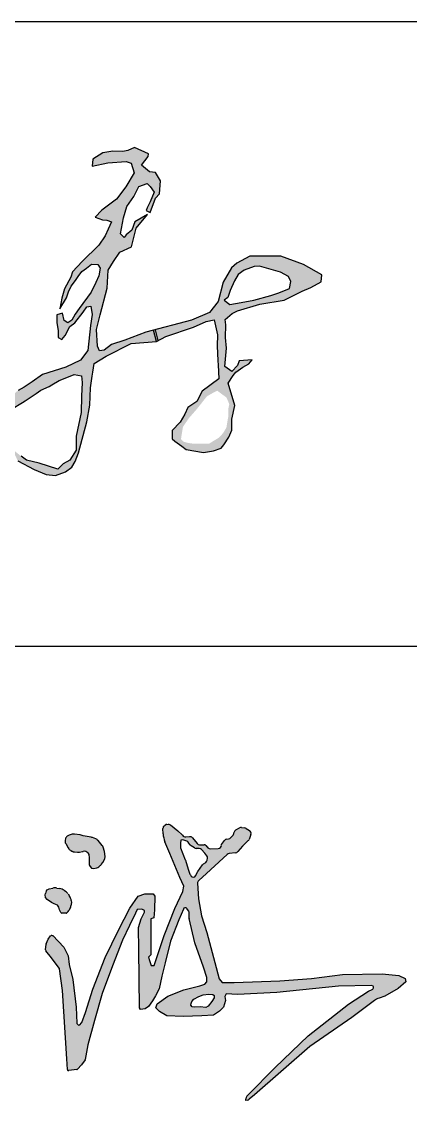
# Model space of a CAD drawing. Extents: x 4150464 to 4450492, y 483482 to 853422.
# Drawn here: x 4305816 to 4306560, y 798610 to 800674 of the extents above; entities that cross this region are included whole.
import ezdxf

# ---------------------------------------------------------------- set-up
doc = ezdxf.new("R2010")
doc.units = 0
doc.header["$LTSCALE"] = 1000
doc.header["$MEASUREMENT"] = 0
for name, color, linetype in [('PUB_TEXT', 7, 'Continuous'), ('图框', 7, 'Continuous'), ('签名', 7, 'Continuous')]:
    doc.layers.add(name, color=color, linetype=linetype)

msp = doc.modelspace()

# ---------------------------------------------------------------- hatches: boundary and pattern name
at = {"layer": 'PUB_TEXT'}
h = msp.add_hatch(color=4, dxfattribs=at)
h.paths.add_polyline_path([(4305977.6, 800034.1), (4306025.8, 800058.8), (4306074.1, 800062.5), (4306068.5, 800083.8), (4306053.7, 800079.9), (4306013.5, 800064.8), (4305987.9, 800056.5), (4305973.9, 800045.9), (4305965, 800044.8), (4305961.1, 800053.7), (4305959.4, 800085.5), (4305966.7, 800113.3), (4305980.1, 800164.6), (4305981.6, 800199.1), (4305992.1, 800215.4), (4306003.9, 800233.5), (4306026.1, 800243.5), (4306035.3, 800279.2), (4306056.9, 800305.6), (4306032.9, 800291), (4306026.8, 800275.5), (4306016.2, 800266.5), (4306012.4, 800261.5), (4306005.5, 800268.1), (4306010.7, 800298.9), (4306017.3, 800320.4), (4306030.5, 800339.9), (4306040.4, 800358.6), (4306056.4, 800364.7), (4306062.2, 800358.9), (4306069.6, 800348.2), (4306061.9, 800329.5), (4306056.4, 800317.9), (4306054.5, 800313), (4306061.9, 800309.4), (4306072.4, 800336.6), (4306080.1, 800344.6), (4306082, 800369.9), (4306072.2, 800385.8), (4306060.7, 800387.2), (4306045.4, 800399.7), (4306057.9, 800416), (4306059, 800421.6), (4306032.2, 800433.8), (4306019, 800427.9), (4306009.6, 800425.8), (4305990.4, 800426.5), (4305971.3, 800423), (4305952.1, 800411.5), (4305951.4, 800397.7), (4305981, 800404.1), (4306016.2, 800406.5), (4306025.8, 800403.3), (4306031.4, 800384.9), (4306015.4, 800358.5), (4305997.8, 800334.6), (4305969.8, 800313.8), (4305957, 800300.2), (4305970.9, 800295.3), (4305979, 800294.2), (4305987.9, 800291.1), (4305982, 800277), (4305975.9, 800264.5), (4305964, 800246.7), (4305932.2, 800215.3), (4305913.8, 800195.5), (4305910.5, 800185.4), (4305898.5, 800163.2), (4305895.7, 800154.2), (4305893.1, 800145.3), (4305889.2, 800124.8), (4305901.8, 800145.7), (4305906, 800157.6), (4305911.2, 800167.9), (4305919.5, 800179), (4305924.5, 800186.6), (4305931.4, 800196), (4305940, 800202.4), (4305950.1, 800210), (4305961.9, 800209.5), (4305966.6, 800202.6), (4305963.9, 800188.1), (4305958, 800175.3), (4305949.4, 800156.8), (4305926.2, 800125.5), (4305918.3, 800114.5), (4305912.4, 800103.4), (4305904.5, 800098.2), (4305897.4, 800102.4), (4305894.1, 800116.4), (4305883.8, 800113.1), (4305883.8, 800098.5), (4305886, 800082.6), (4305886, 800069.8), (4305892.9, 800066.4), (4305899.7, 800073.8), (4305908.4, 800091.3), (4305918.1, 800097.8), (4305933.7, 800118.4), (4305941.2, 800128.4), (4305948.7, 800129.9), (4305951.1, 800114), (4305947.7, 800092.8), (4305942.7, 800044.9), (4305928.7, 800026.9), (4305900.6, 800013.5), (4305856.4, 799999.2), (4305836.3, 799985.4), (4305821.3, 799974.8), (4305809.5, 799968.9), (4305787.8, 799949.7), (4305773.2, 799934.8), (4305763, 799917.5), (4305761, 799901.8), (4305763.4, 799888.8), (4305766.9, 799879.4), (4305776, 799895.1), (4305776.4, 799905.3), (4305782.7, 799915.9), (4305789, 799925.8), (4305796.8, 799933.2), (4305818.1, 799945.4), (4305823.2, 799949), (4305844, 799963.1), (4305852.7, 799969.4), (4305868.8, 799976.1), (4305874, 799979.2), (4305888.1, 799987.5), (4305905.8, 799994.6), (4305916.8, 799998.9), (4305931, 799996.9), (4305931.8, 799983.6), (4305931, 799957.6), (4305930.2, 799926.2), (4305920.8, 799881.5), (4305920.8, 799854.7), (4305908.5, 799835.6), (4305895.6, 799828.4), (4305885.5, 799817.8), (4305849.7, 799829.5), (4305825.7, 799835.6), (4305815.1, 799842.9), (4305797.7, 799856.9), (4305808.9, 799834), (4305840, 799817.4), (4305863.2, 799808), (4305880.9, 799805.8), (4305900, 799813), (4305912.2, 799821.8), (4305918.5, 799832.6), (4305924.9, 799849.4), (4305940.6, 799908.6), (4305946.5, 799940.8), (4305948.1, 799973.4), (4305951.2, 799995.8), (4305952.4, 800003.6), (4305954.8, 800020.1)])
h.paths.add_polyline_path([(4306145.1, 800089.5), (4306169, 800100.8), (4306184.1, 800104), (4306190.9, 800075.4), (4306190, 800053.8), (4306191.3, 800025.1), (4306192.2, 800017.6), (4306193.1, 799990.7), (4306161.6, 799967.1), (4306151.5, 799947.7), (4306133.8, 799935.8), (4306128.5, 799923.4), (4306119.7, 799908), (4306103.8, 799892.1), (4306103.8, 799876.3), (4306109.1, 799871.4), (4306122.3, 799862.1), (4306130.7, 799856), (4306164.3, 799850.2), (4306183.3, 799852.9), (4306197.8, 799858.2), (4306203.1, 799864.8), (4306212.4, 799879.3), (4306218.1, 799892.6), (4306218.1, 799913.7), (4306223.9, 799940.2), (4306211.1, 799982.5), (4306220.8, 799997.5), (4306225.6, 800003.7), (4306239.3, 800013), (4306250.8, 800019.6), (4306257, 800027.1), (4306232.5, 800025.4), (4306229.3, 800016.5), (4306218.1, 800005.2), (4306204.8, 800014.5), (4306207.9, 800049.6), (4306206, 800070), (4306207, 800094.5), (4306205.7, 800104.4), (4306219.1, 800115.9), (4306229.3, 800121.1), (4306271.7, 800133.9), (4306318, 800141.2), (4306352.6, 800158.5), (4306369.3, 800165.7), (4306388.9, 800176.3), (4306390.5, 800189.7), (4306355.4, 800209.7), (4306311.9, 800225.9), (4306270.6, 800225.3), (4306252.8, 800225.3), (4306227.7, 800212), (4306217.6, 800203.6), (4306201.5, 800175.7), (4306192, 800139), (4306175.8, 800117.8), (4306141.2, 800103.3), (4306071.9, 800084.8), (4306077.4, 800064.3), (4306091.7, 800071.9)])
h.paths.add_polyline_path([(4306203.7, 800141.6), (4306210.6, 800146.4), (4306214.9, 800160.1), (4306223.1, 800178.4), (4306230.1, 800190.5), (4306241.9, 800199.1), (4306260.6, 800205.7), (4306271.1, 800206.5), (4306311.2, 800194.7), (4306326.7, 800186.7), (4306331, 800177.1), (4306328.2, 800163.5), (4306307.8, 800155.5), (4306293, 800150.6), (4306260.2, 800141.3), (4306235.8, 800137), (4306214.2, 800133)], flags=16)
h.paths.add_polyline_path([(4306181, 799963.4), (4306190.4, 799968.2), (4306208.1, 799955), (4306213.3, 799942.5), (4306211.3, 799932.8), (4306211.3, 799918.2), (4306207.8, 799897.7), (4306201.2, 799886.6), (4306192.8, 799877.9), (4306175.1, 799867.2), (4306144.9, 799866.8), (4306134.8, 799868.2), (4306126.1, 799870.6), (4306120.9, 799875.5), (4306124.7, 799899.1), (4306136.2, 799915.8), (4306150.8, 799932.5), (4306170.6, 799957.5)], flags=16)
h.paths.add_polyline_path([(4306071.9, 800084.8), (4306068.5, 800083.8), (4306074.1, 800062.5), (4306077.4, 800064.3)], flags=17)
at = {"layer": '签名'}
h = msp.add_hatch(color=4, dxfattribs=at)
h.paths.add_polyline_path([(4306135.6, 798973.2, -0.161092), (4306136.4, 798970.7), (4306136.4, 798959.1, 0.059171), (4306136.6, 798958.2), (4306147.7, 798912.1), (4306163.9, 798865.5), (4306170.6, 798845.3), (4306170.6, 798837.3), (4306166.5, 798832.8), (4306157.1, 798829.3), (4306126.3, 798822.1), (4306095.9, 798809.6), (4306075.7, 798795.3), (4306073.1, 798787.7), (4306079.8, 798780.5), (4306094.1, 798772.5), (4306125.4, 798770.7), (4306160.7, 798772.5), (4306183.1, 798773.4), (4306194.3, 798781), (4306202.3, 798789), (4306206.3, 798801.6), (4306204.6, 798809.1), (4306207.2, 798814.1), (4306229.2, 798813.2), (4306304.3, 798816.7), (4306422, 798828.8), (4306485.4, 798830.5), (4306488.6, 798829.2), (4306489.1, 798827.5, -0.351664), (4306486.8, 798822.6), (4306479.7, 798819.1), (4306441.4, 798794.2), (4306364.2, 798733.6), (4306301.1, 798673.1), (4306249.4, 798620.8), (4306247.1, 798618.5, 0.182737), (4306245.1, 798613.6), (4306245.1, 798610.3), (4306248.3, 798610.8, 0.107749), (4306251.5, 798612.5), (4306261.7, 798621.2), (4306367.4, 798713.3), (4306447.8, 798769.3), (4306490.8, 798801.3, -0.146318), (4306500, 798806.1), (4306510.8, 798810.1), (4306536.5, 798824.3), (4306551.2, 798837.1), (4306549.9, 798843.4), (4306537.8, 798849.2), (4306505.9, 798852.4), (4306430, 798851.1), (4306370.5, 798843.4), (4306309.9, 798839), (4306222.5, 798835.8), (4306199.6, 798835.8), (4306193.8, 798842.8), (4306185.5, 798874), (4306170.5, 798931.7), (4306160.1, 798963.2), (4306154.5, 798995.9), (4306152.7, 799025.9, -0.229187), (4306154.8, 799031), (4306169.7, 799044.3), (4306201.6, 799073.8), (4306209.2, 799081.1, -0.163206), (4306212.8, 799082.8), (4306225.5, 799084.3, 0.182466), (4306229.5, 799086.3), (4306238.6, 799096.5), (4306249.6, 799107.4, 0.112028), (4306251.1, 799109.8), (4306254.5, 799119.4, 0.355152), (4306251.8, 799127), (4306245.4, 799130.9, 0.105653), (4306242.9, 799131.7), (4306236.7, 799132.5, 0.158327), (4306232.8, 799131.8), (4306225.8, 799127.9, 0.229319), (4306222.6, 799123.3), (4306222.2, 799121.1, -0.149826), (4306220.5, 799117.8), (4306215.9, 799112.9, -0.170427), (4306212.1, 799110.9), (4306208.3, 799110.4, 0.205569), (4306203.9, 799107.8), (4306198.4, 799100.1), (4306198.3, 799098.4, -0.389723), (4306192.1, 799092.3), (4306177, 799091.9, -0.298366), (4306171.1, 799095.5), (4306170.9, 799095.8, 0.282824), (4306165.3, 799099.4), (4306156.6, 799099.6, -0.213806), (4306151.9, 799101.9), (4306142.7, 799112.7, 0.241802), (4306137.3, 799115), (4306129.9, 799114.4, -0.296225), (4306123.8, 799117.7), (4306123.4, 799118.4), (4306115, 799126), (4306100.6, 799137.3, 0.183189), (4306096.3, 799138.6), (4306094.2, 799138.5, 0.143474), (4306090.8, 799137.2), (4306089, 799136, 0.248651), (4306086.4, 799130.6), (4306086.8, 799120.3, 0.093275), (4306090.3, 799105), (4306099.9, 799082.8), (4306119, 799036.6), (4306126.6, 799020.3), (4306124.6, 799010.3), (4306108.9, 798977.5), (4306088.6, 798925.7), (4306075.8, 798887.4), (4306069.9, 798868.3), (4306063.9, 798868.3), (4306060.7, 798878.3), (4306058.7, 798884.2), (4306063.1, 798889), (4306063.5, 798907.7), (4306063.1, 798957.6), (4306069.1, 798959.9), (4306070.3, 798974.7), (4306071.1, 799001), (4306067.9, 799005.4), (4306051.5, 799005.4), (4306039.2, 799001), (4306023.2, 798978.3), (4306001.7, 798936.4), (4305975.7, 798883.7), (4305952.2, 798823.1), (4305938.6, 798778.5), (4305931, 798759), (4305927.3, 798755.2, -0.398668), (4305924.4, 798755.1), (4305922.5, 798756.8, -0.202683), (4305921.8, 798758.3), (4305920.7, 798788.5), (4305913.9, 798841.5), (4305907.1, 798870.7), (4305905.1, 798887), (4305896.7, 798903.3), (4305875.6, 798925.7), (4305873.7, 798926, 0.27777), (4305871.6, 798925.2), (4305866.8, 798919), (4305863.2, 798910, 0.073618), (4305863, 798909.4), (4305862, 798898.2, 0.189344), (4305862.5, 798896.7), (4305873.2, 798882.9), (4305888.4, 798862.9), (4305894.1, 798820.4), (4305902.4, 798689.8), (4305903.8, 798669.3, 0.436729), (4305906.2, 798667.3), (4305921.7, 798669.5, 0.16879), (4305923, 798670.2), (4305931, 798678.6), (4305937.4, 798688, 0.102966), (4305937.8, 798688.8), (4305943.1, 798716.5), (4305955.6, 798763), (4305970.4, 798815), (4305990.1, 798867.8), (4306008.9, 798917), (4306022.3, 798944.7), (4306033.9, 798968.4), (4306037.1, 798975.6), (4306046, 798976.5), (4306051.4, 798973.8), (4306050.9, 798970.7), (4306044.7, 798957.7), (4306039.8, 798941.2), (4306040.2, 798899.2), (4306041.6, 798787.3), (4306043.8, 798784.6), (4306052.7, 798785.5), (4306058.6, 798790), (4306066.2, 798800.7), (4306072, 798810.6), (4306079.1, 798824), (4306084.6, 798847.8), (4306090.4, 798873.3), (4306100.7, 798914.8), (4306116.8, 798956), (4306125.6, 798976.5, -0.469667), (4306131.8, 798978.4)])
h.paths.add_polyline_path([(4306145, 799037.5, -0.288827), (4306140.6, 799039.6), (4306138.9, 799041.9, -0.065977), (4306138.1, 799043.4), (4306134.4, 799053.1), (4306129.4, 799070, 0.044379), (4306129, 799071, -0.024291), (4306129.2, 799070.5), (4306120.3, 799093.8, -0.091237), (4306119.9, 799096), (4306119.8, 799101.8), (4306120.7, 799108), (4306123.2, 799108.7), (4306126.6, 799108), (4306132.1, 799106.2, -0.144533), (4306135, 799104.1), (4306139.2, 799099, 0.074132), (4306140.5, 799097.7), (4306146.5, 799093.6, 0.138918), (4306149.8, 799092.5), (4306156, 799092.2, -0.194331), (4306160.3, 799090.2), (4306166.7, 799083.4), (4306170.4, 799078.4, -0.202294), (4306171.5, 799073.6), (4306170.9, 799069.9, -0.204654), (4306168.2, 799065.7), (4306164, 799062.8, 0.089425), (4306162.4, 799061.2), (4306153.3, 799048.3), (4306148.5, 799040.2), (4306147.2, 799038)], flags=16)
h.paths.add_polyline_path([(4306174.5, 798813.4), (4306181.9, 798813.2), (4306184.3, 798811.1), (4306184.3, 798806.5), (4306180, 798799.4), (4306173.1, 798790.4), (4306168.4, 798788.3), (4306157.5, 798789.3), (4306146.1, 798788.5), (4306142.6, 798789.6), (4306140, 798792.8), (4306140.2, 798795.9), (4306141.6, 798799.7), (4306145.5, 798804.2), (4306154.8, 798808.9), (4306163.6, 798812.1)], flags=16)
h.paths.add_polyline_path([(4305942.8, 799084.1), (4305944.7, 799080.6), (4305945.3, 799074.7), (4305945.1, 799064.6, 0.170281), (4305947.2, 799057.9), (4305949.9, 799054.4), (4305954.5, 799054.2), (4305959.8, 799055.6, 0.103189), (4305963.7, 799057.5), (4305966.5, 799059.6, 0.062296), (4305968.3, 799061.5), (4305971.6, 799065.8), (4305974.6, 799071.5, 0.141144), (4305975.8, 799077.3), (4305975, 799086.3), (4305972, 799094.9, 0.087273), (4305970.2, 799098.1), (4305962.5, 799107.5, 0.128318), (4305958.2, 799110.7), (4305951.6, 799113.3, 0.060575), (4305949.1, 799114), (4305941.4, 799115), (4305933.9, 799116.7), (4305927.9, 799118.4), (4305917.5, 799119.8), (4305912.9, 799119.6), (4305907.4, 799118.1), (4305905.8, 799117.5, 0.142069), (4305901.3, 799113.6), (4305900.1, 799111.9), (4305899.4, 799107), (4305899.4, 799103.4), (4305900.8, 799102), (4305905.3, 799093.3, 0.158988), (4305910, 799088.7), (4305913.6, 799086.9, 0.091187), (4305917.3, 799085.8), (4305923.3, 799085.2, 0.078859), (4305926.7, 799085.4), (4305932.7, 799086.8), (4305934.1, 799086.9, -0.22636)], flags=17)
h.paths.add_polyline_path([(4305878.2, 798986.6), (4305884.7, 798983.8), (4305887.1, 798980.1), (4305888.7, 798974.9), (4305890.9, 798970, 0.295053), (4305892.8, 798968.8), (4305901.2, 798968.8, 0.162181), (4305902.4, 798969.2), (4305903.5, 798970, 0.119743), (4305906.7, 798973.9), (4305909.4, 798979.5, 0.078472), (4305910.4, 798982.7), (4305911.3, 798989.2), (4305911.2, 798992.6, 0.110904), (4305907.8, 799001.3), (4305904.9, 799005.6, 0.087686), (4305899.8, 799010.9), (4305898.1, 799012.1, 0.119431), (4305888.8, 799015.9), (4305883.5, 799016.7, 0.087256), (4305876.1, 799016.5), (4305869, 799015.1), (4305867.5, 799014.8), (4305864.7, 799013.3), (4305863.6, 799011.1, 0.064845), (4305861.6, 799006), (4305861, 799003.4), (4305862, 798998.5), (4305865.3, 798994.9), (4305873.3, 798988.7)])

# ---------------------------------------------------------------- linework, layer by layer
at = {"layer": 'PUB_TEXT', "color": 4}
for p, q in [((4306074.1, 800062.5), (4306068.5, 800083.8)), ((4306077.4, 800064.3), (4306071.9, 800084.8))]:
    msp.add_line(p, q, dxfattribs=at)
for points in [[(4305808.9, 799834), (4305840, 799817.4), (4305863.2, 799808), (4305880.9, 799805.8), (4305900, 799813), (4305912.2, 799821.8), (4305918.5, 799832.6), (4305924.9, 799849.4), (4305940.6, 799908.6), (4305946.5, 799940.8), (4305948.1, 799973.4), (4305951.2, 799995.8), (4305952.4, 800003.6), (4305954.8, 800020.1), (4305977.6, 800034.1), (4306025.8, 800058.8), (4306074.1, 800062.5), (4306091.7, 800071.9), (4306145.1, 800089.5), (4306169, 800100.8), (4306184.1, 800104), (4306190.9, 800075.4), (4306190, 800053.8), (4306191.3, 800025.1), (4306192.2, 800017.6), (4306193.1, 799990.7), (4306161.6, 799967.1), (4306151.5, 799947.7), (4306133.8, 799935.8), (4306128.5, 799923.4), (4306119.7, 799908), (4306103.8, 799892.1), (4306103.8, 799876.3), (4306109.1, 799871.4), (4306122.3, 799862.1), (4306130.7, 799856), (4306164.3, 799850.2), (4306183.3, 799852.9), (4306197.8, 799858.2), (4306203.1, 799864.8), (4306212.4, 799879.3), (4306218.1, 799892.6), (4306218.1, 799913.7), (4306223.9, 799940.2), (4306211.1, 799982.5), (4306220.8, 799997.5), (4306225.6, 800003.7), (4306239.3, 800013), (4306250.8, 800019.6), (4306257, 800027.1), (4306232.5, 800025.4), (4306229.3, 800016.5), (4306218.1, 800005.2), (4306204.8, 800014.5), (4306207.9, 800049.6), (4306206, 800070), (4306207, 800094.5), (4306205.7, 800104.4), (4306219.1, 800115.9), (4306229.3, 800121.1), (4306271.7, 800133.9), (4306318, 800141.2), (4306352.6, 800158.5), (4306369.3, 800165.7), (4306388.9, 800176.3), (4306390.5, 800189.7), (4306355.4, 800209.7), (4306355.4, 800209.7), (4306311.9, 800225.9), (4306270.6, 800225.3), (4306252.8, 800225.3), (4306227.7, 800212), (4306217.6, 800203.6), (4306201.5, 800175.7), (4306192, 800139), (4306192, 800139), (4306175.8, 800117.8), (4306141.2, 800103.3), (4306053.7, 800079.9), (4306013.5, 800064.8), (4305987.9, 800056.5), (4305973.9, 800045.9), (4305965, 800044.8), (4305961.1, 800053.7), (4305959.4, 800085.5), (4305966.7, 800113.3), (4305980.1, 800164.6), (4305981.6, 800199.1), (4305992.1, 800215.4), (4306003.9, 800233.5), (4306026.1, 800243.5), (4306035.3, 800279.2), (4306056.9, 800305.6), (4306032.9, 800291), (4306026.8, 800275.5), (4306016.2, 800266.5), (4306012.4, 800261.5), (4306005.5, 800268.1), (4306010.7, 800298.9), (4306017.3, 800320.4), (4306030.5, 800339.9), (4306040.4, 800358.6), (4306056.4, 800364.7), (4306062.2, 800358.9), (4306069.6, 800348.2), (4306061.9, 800329.5), (4306056.4, 800317.9), (4306054.5, 800313), (4306061.9, 800309.4), (4306072.4, 800336.6), (4306080.1, 800344.6), (4306082, 800369.9), (4306072.2, 800385.8), (4306060.7, 800387.2), (4306045.4, 800399.7), (4306057.9, 800416), (4306059, 800421.6), (4306032.2, 800433.8), (4306019, 800427.9), (4306009.6, 800425.8), (4305990.4, 800426.5), (4305971.3, 800423), (4305952.1, 800411.5), (4305951.4, 800397.7), (4305951.4, 800397.7), (4305981, 800404.1), (4306016.2, 800406.5), (4306025.8, 800403.3), (4306031.4, 800384.9), (4306015.4, 800358.5), (4305997.8, 800334.6), (4305969.8, 800313.8), (4305969.8, 800313.8), (4305957, 800300.2), (4305970.9, 800295.3), (4305979, 800294.2), (4305987.9, 800291.1), (4305982, 800277), (4305975.9, 800264.5), (4305964, 800246.7), (4305932.2, 800215.3), (4305913.8, 800195.5), (4305910.5, 800185.4), (4305898.5, 800163.2), (4305895.7, 800154.2), (4305893.1, 800145.3), (4305889.2, 800124.8), (4305901.8, 800145.7), (4305906, 800157.6), (4305911.2, 800167.9), (4305919.5, 800179), (4305924.5, 800186.6), (4305931.4, 800196), (4305940, 800202.4), (4305950.1, 800210), (4305961.9, 800209.5), (4305966.6, 800202.6), (4305963.9, 800188.1), (4305958, 800175.3), (4305949.4, 800156.8), (4305926.2, 800125.5), (4305918.3, 800114.5), (4305912.4, 800103.4), (4305904.5, 800098.2), (4305897.4, 800102.4), (4305894.1, 800116.4), (4305883.8, 800113.1), (4305883.8, 800098.5), (4305886, 800082.6), (4305886, 800069.8), (4305892.9, 800066.4), (4305899.7, 800073.8), (4305908.4, 800091.3), (4305918.1, 800097.8), (4305933.7, 800118.4), (4305941.2, 800128.4), (4305948.7, 800129.9), (4305951.1, 800114), (4305947.7, 800092.8), (4305942.7, 800044.9), (4305928.7, 800026.9), (4305900.6, 800013.5), (4305856.4, 799999.2), (4305836.3, 799985.4), (4305821.3, 799974.8), (4305809.5, 799968.9)], [(4306203.7, 800141.6), (4306214.2, 800133), (4306235.8, 800137), (4306260.2, 800141.3), (4306293, 800150.6), (4306307.8, 800155.5), (4306328.2, 800163.5), (4306331, 800177.1), (4306326.7, 800186.7), (4306311.2, 800194.7), (4306271.1, 800206.5), (4306260.6, 800205.7), (4306241.9, 800199.1), (4306230.1, 800190.5), (4306223.1, 800178.4), (4306214.9, 800160.1), (4306210.6, 800146.4), (4306203.7, 800141.6)], [(4305796.8, 799933.2), (4305818.1, 799945.4), (4305823.2, 799949), (4305844, 799963.1), (4305852.7, 799969.4), (4305868.8, 799976.1), (4305874, 799979.2), (4305888.1, 799987.5), (4305905.8, 799994.6), (4305916.8, 799998.9), (4305931, 799996.9), (4305931.8, 799983.6), (4305931, 799957.6), (4305930.2, 799926.2), (4305920.8, 799881.5), (4305920.8, 799854.7), (4305908.5, 799835.6), (4305895.6, 799828.4), (4305885.5, 799817.8), (4305849.7, 799829.5), (4305825.7, 799835.6), (4305815.1, 799842.9)]]:
    msp.add_lwpolyline(points, dxfattribs=at)
at = {"layer": '图框', "color": 0}
for p, q in [((4300987.7, 800674.4), (4306665.9, 800674.4)), ((4300987.7, 800674.4), (4306665.9, 800674.4)), ((4300987.7, 799479.2), (4306665.9, 799479.2))]:
    msp.add_line(p, q, dxfattribs=at)
at = {"layer": '签名', "color": 4}
for p, q in [((4306089, 799136, -1062.2), (4306090.8, 799137.2, -1062.2)), ((4306094.2, 799138.5, -1062.2), (4306096.3, 799138.6, -1062.2)), ((4306100.6, 799137.3, -1062.2), (4306115, 799126, -1062.2)), ((4305907.4, 799118.1, -1062.2), (4305905.8, 799117.5, -1062.2)), ((4305912.9, 799119.6, -1062.2), (4305907.4, 799118.1, -1062.2)), ((4305917.5, 799119.8, -1062.2), (4305912.9, 799119.6, -1062.2)), ((4305927.9, 799118.4, -1062.2), (4305917.5, 799119.8, -1062.2)), ((4305933.9, 799116.7, -1062.2), (4305927.9, 799118.4, -1062.2)), ((4305941.4, 799115, -1062.2), (4305933.9, 799116.7, -1062.2)), ((4306086.8, 799120.3, -1062.2), (4306086.4, 799130.6, -1062.2)), ((4306115, 799126, -1062.2), (4306123.4, 799118.4, -1062.2)), ((4306123.4, 799118.4, -1062.2), (4306123.8, 799117.7, -1062.2)), ((4306215.9, 799112.9, -1062.2), (4306220.5, 799117.8, -1062.2)), ((4306222.2, 799121.1, -1062.2), (4306222.6, 799123.3, -1062.2)), ((4306225.8, 799127.9, -1062.2), (4306232.8, 799131.8, -1062.2)), ((4306236.7, 799132.5, -1062.2), (4306242.9, 799131.7, -1062.2)), ((4306245.4, 799130.9, -1062.2), (4306251.8, 799127, -1062.2)), ((4306254.5, 799119.4, -1062.2), (4306251.1, 799109.8, -1062.2)), ((4305900.1, 799111.9, -1062.2), (4305899.4, 799107, -1062.2)), ((4305899.4, 799107, -1062.2), (4305899.4, 799103.4, -1062.2)), ((4305899.4, 799103.4, -1062.2), (4305900.8, 799102, -1062.2)), ((4305901.3, 799113.6, -1062.2), (4305900.1, 799111.9, -1062.2)), ((4305900.8, 799102, -1062.2), (4305905.3, 799093.3, -1062.2)), ((4305949.1, 799114, -1062.2), (4305941.4, 799115, -1062.2)), ((4305958.2, 799110.7, -1062.2), (4305951.6, 799113.3, -1062.2)), ((4305970.2, 799098.1, -1062.2), (4305962.5, 799107.5, -1062.2)), ((4306099.9, 799082.8, -1062.2), (4306090.3, 799105, -1062.2)), ((4306119.8, 799101.4, -1062.2), (4306119.9, 799096, -1062.2)), ((4306120.7, 799108, -1062.2), (4306119.9, 799102.3, -1062.2)), ((4306123.2, 799108.7, -1062.2), (4306120.7, 799108, -1062.2)), ((4306126.6, 799108, -1062.2), (4306123.2, 799108.7, -1062.2)), ((4306132.1, 799106.2, -1062.2), (4306126.6, 799108, -1062.2)), ((4306129.9, 799114.4, -1062.2), (4306137.3, 799115, -1062.2)), ((4306139.2, 799099, -1062.2), (4306135, 799104.1, -1062.2)), ((4306146.5, 799093.6, -1062.2), (4306140.5, 799097.7, -1062.2)), ((4306142.7, 799112.7, -1062.2), (4306151.9, 799101.9, -1062.2)), ((4306156.6, 799099.6, -1062.2), (4306165.3, 799099.4, -1062.2)), ((4306170.9, 799095.8, -1062.2), (4306171.1, 799095.5, -1062.2)), ((4306198.3, 799098.4, -1062.2), (4306198.4, 799100.1, -1062.2)), ((4306198.4, 799100.1, -1062.2), (4306203.9, 799107.8, -1062.2)), ((4306208.3, 799110.4, -1062.2), (4306212.1, 799110.9, -1062.2)), ((4306238.6, 799096.5, -1062.2), (4306229.5, 799086.3, -1062.2)), ((4306249.6, 799107.4, -1062.2), (4306238.6, 799096.5, -1062.2)), ((4305910, 799088.7, -1062.2), (4305913.6, 799086.9, -1062.2)), ((4305917.3, 799085.8, -1062.2), (4305923.3, 799085.2, -1062.2)), ((4305926.7, 799085.4, -1062.2), (4305932.7, 799086.8, -1062.2)), ((4305932.7, 799086.8, -1062.2), (4305934.1, 799086.9, -1062.2)), ((4305942.8, 799084.1, -1062.2), (4305944.7, 799080.6, -1062.2)), ((4305944.7, 799080.6, -1062.2), (4305945.3, 799074.7, -1062.2)), ((4305945.3, 799074.7, -1062.2), (4305945.1, 799064.6, -1062.2)), ((4305975, 799086.3, -1062.2), (4305972, 799094.9, -1062.2)), ((4305975.8, 799077.3, -1062.2), (4305975, 799086.3, -1062.2)), ((4306119, 799036.6, -1062.2), (4306099.9, 799082.8, -1062.2)), ((4306120.3, 799093.8, -1062.2), (4306129.2, 799070.5, -1062.2)), ((4306156, 799092.2, -1062.2), (4306149.8, 799092.5, -1062.2)), ((4306166.7, 799083.4, -1062.2), (4306160.3, 799090.2, -1062.2)), ((4306170.4, 799078.4, -1062.2), (4306166.7, 799083.4, -1062.2)), ((4306177, 799091.9, -1062.2), (4306192.1, 799092.3, -1062.2)), ((4306209.2, 799081.1, -1062.2), (4306201.6, 799073.8, -1062.2)), ((4306225.5, 799084.3, -1062.2), (4306212.8, 799082.8, -1062.2)), ((4305947.2, 799057.9, -1062.2), (4305949.9, 799054.4, -1062.2)), ((4305949.9, 799054.4, -1062.2), (4305954.5, 799054.2, -1062.2)), ((4305954.5, 799054.2, -1062.2), (4305959.8, 799055.6, -1062.2)), ((4305963.7, 799057.5, -1062.2), (4305966.5, 799059.6, -1062.2)), ((4305968.3, 799061.5, -1062.2), (4305971.6, 799065.8, -1062.2)), ((4305971.6, 799065.8, -1062.2), (4305974.6, 799071.5, -1062.2)), ((4306129.4, 799070, -1062.2), (4306134.4, 799053.1, -1062.2)), ((4306153.3, 799048.3, -1062.2), (4306162.4, 799061.2, -1062.2)), ((4306164, 799062.8, -1062.2), (4306168.2, 799065.7, -1062.2)), ((4306201.6, 799073.8, -1062.2), (4306169.7, 799044.3, -1062.2)), ((4306170.9, 799069.9, -1062.2), (4306171.5, 799073.6, -1062.2)), ((4306126.6, 799020.3, -1062.2), (4306119, 799036.6, -1062.2)), ((4306134.4, 799053.1, -1062.2), (4306138.1, 799043.4, -1062.2)), ((4306138.9, 799041.9, -1062.2), (4306140.6, 799039.6, -1062.2)), ((4306145, 799037.5, -1062.2), (4306147.2, 799038, -1062.2)), ((4306147.2, 799038, -1062.2), (4306148.5, 799040.2, -1062.2)), ((4306148.5, 799040.2, -1062.2), (4306153.3, 799048.3, -1062.2)), ((4306169.7, 799044.3, -1062.2), (4306154.8, 799031, -1062.2)), ((4305863.6, 799011.1, -1062.2), (4305864.7, 799013.3, -1062.2)), ((4305864.7, 799013.3, -1062.2), (4305867.5, 799014.8, -1062.2)), ((4305867.5, 799014.8, -1062.2), (4305869, 799015.1, -1062.2)), ((4305869, 799015.1, -1062.2), (4305876.1, 799016.5, -1062.2)), ((4305883.5, 799016.7, -1062.2), (4305888.8, 799015.9, -1062.2)), ((4306124.6, 799010.3, -1062.2), (4306126.6, 799020.3, -1062.2)), ((4306152.7, 799025.9, -1062.2), (4306154.5, 798995.9, -1062.2)), ((4305861, 799003.4, -1062.2), (4305861.6, 799006, -1062.2)), ((4305862, 798998.5, -1062.2), (4305861, 799003.4, -1062.2)), ((4305865.3, 798994.9, -1062.2), (4305862, 798998.5, -1062.2)), ((4305873.3, 798988.7, -1062.2), (4305865.3, 798994.9, -1062.2)), ((4305898.1, 799012.1, -1062.2), (4305899.8, 799010.9, -1062.2)), ((4305904.9, 799005.6, -1062.2), (4305907.8, 799001.3, -1062.2)), ((4305911.2, 798992.6, -1062.2), (4305911.3, 798989.2, -1062.2)), ((4306023.2, 798978.3, -1062.2), (4306039.2, 799001, -1062.2)), ((4306039.2, 799001, -1062.2), (4306051.5, 799005.4, -1062.2)), ((4306051.5, 799005.4, -1062.2), (4306067.9, 799005.4, -1062.2)), ((4306067.9, 799005.4, -1062.2), (4306071.1, 799001, -1062.2)), ((4306071.1, 799001, -1062.2), (4306070.3, 798974.7, -1062.2)), ((4306108.9, 798977.5, -1062.2), (4306124.6, 799010.3, -1062.2)), ((4306154.5, 798995.9, -1062.2), (4306160.1, 798963.2, -1062.2)), ((4305878.2, 798986.6, -1062.2), (4305873.3, 798988.7, -1062.2)), ((4305884.7, 798983.8, -1062.2), (4305878.2, 798986.6, -1062.2)), ((4305887.1, 798980.1, -1062.2), (4305884.7, 798983.8, -1062.2)), ((4305888.7, 798974.9, -1062.2), (4305887.1, 798980.1, -1062.2)), ((4305890.9, 798970, -1062.2), (4305888.7, 798974.9, -1062.2)), ((4305909.4, 798979.5, -1062.2), (4305906.7, 798973.9, -1062.2)), ((4305911.3, 798989.2, -1062.2), (4305910.4, 798982.7, -1062.2)), ((4306001.7, 798936.4, -1062.2), (4306023.2, 798978.3, -1062.2)), ((4306037.1, 798975.6, -1062.2), (4306033.9, 798968.4, -1062.2)), ((4306046, 798976.5, -1062.2), (4306037.1, 798975.6, -1062.2)), ((4306051.4, 798973.8, -1062.2), (4306046, 798976.5, -1062.2)), ((4306050.9, 798970.7, -1062.2), (4306051.4, 798973.8, -1062.2)), ((4306070.3, 798974.7, -1062.2), (4306069.1, 798959.9, -1062.2)), ((4306088.6, 798925.7, -1062.2), (4306108.9, 798977.5, -1062.2)), ((4306125.6, 798976.5, -1062.2), (4306116.8, 798956, -1062.2)), ((4306132.3, 798977.8, -1062.2), (4306131.7, 798978.5, -1062.2)), ((4306135.6, 798973.2, -1062.2), (4306132.3, 798977.8, -1062.2)), ((4305901.2, 798968.8, -1062.2), (4305892.8, 798968.8, -1062.2)), ((4305903.5, 798970, -1062.2), (4305902.4, 798969.2, -1062.2)), ((4306033.9, 798968.4, -1062.2), (4306022.3, 798944.7, -1062.2)), ((4306039.8, 798941.2, -1062.2), (4306044.7, 798957.7, -1062.2)), ((4306044.7, 798957.7, -1062.2), (4306050.9, 798970.7, -1062.2)), ((4306069.1, 798959.9, -1062.2), (4306063.1, 798957.6, -1062.2)), ((4306063.1, 798957.6, -1062.2), (4306063.5, 798907.7, -1062.2)), ((4306116.8, 798956, -1062.2), (4306100.7, 798914.8, -1062.2)), ((4306136.4, 798959.1, -1062.2), (4306136.4, 798970.7, -1062.2)), ((4306147.7, 798912.1, -1062.2), (4306136.6, 798958.2, -1062.2)), ((4306160.1, 798963.2, -1062.2), (4306170.5, 798931.7, -1062.2)), ((4305975.7, 798883.7, -1062.2), (4306001.7, 798936.4, -1062.2)), ((4306022.3, 798944.7, -1062.2), (4306008.9, 798917, -1062.2)), ((4306040.2, 798899.2, -1062.2), (4306039.8, 798941.2, -1062.2)), ((4306170.5, 798931.7, -1062.2), (4306185.5, 798874, -1062.2)), ((4305862, 798898.2, -1062.2), (4305863, 798909.4, -1062.2)), ((4305863.2, 798910, -1062.2), (4305866.8, 798919, -1062.2)), ((4305866.8, 798919, -1062.2), (4305871.6, 798925.2, -1062.2)), ((4305873.7, 798926, -1062.2), (4305875.6, 798925.7, -1062.2)), ((4305875.6, 798925.7, -1062.2), (4305896.7, 798903.3, -1062.2)), ((4306008.9, 798917, -1062.2), (4305990.1, 798867.8, -1062.2)), ((4306075.8, 798887.4, -1062.2), (4306088.6, 798925.7, -1062.2)), ((4306100.7, 798914.8, -1062.2), (4306090.4, 798873.3, -1062.2)), ((4306163.9, 798865.5, -1062.2), (4306147.7, 798912.1, -1062.2)), ((4305873.2, 798882.9, -1062.2), (4305862.5, 798896.7, -1062.2)), ((4305896.7, 798903.3, -1062.2), (4305905.1, 798887, -1062.2)), ((4306041.6, 798787.3, -1062.2), (4306040.2, 798899.2, -1062.2)), ((4306063.1, 798889, -1062.2), (4306058.7, 798884.2, -1062.2)), ((4306063.5, 798907.7, -1062.2), (4306063.1, 798889, -1062.2)), ((4305888.1, 798863.3, -1062.2), (4305873.2, 798882.9, -1062.2)), ((4305905.1, 798887, -1062.2), (4305907.1, 798870.7, -1062.2)), ((4305907.1, 798870.7, -1062.2), (4305913.9, 798841.5, -1062.2)), ((4305952.2, 798823.1, -1062.2), (4305975.7, 798883.7, -1062.2)), ((4306058.7, 798884.2, -1062.2), (4306060.7, 798878.3, -1062.2)), ((4306060.7, 798878.3, -1062.2), (4306063.9, 798868.3, -1062.2)), ((4306063.9, 798868.3, -1062.2), (4306069.9, 798868.3, -1062.2)), ((4306069.9, 798868.3, -1062.2), (4306075.8, 798887.4, -1062.2)), ((4306090.4, 798873.3, -1062.2), (4306084.6, 798847.8, -1062.2)), ((4306185.5, 798874, -1062.2), (4306193.8, 798842.8, -1062.2)), ((4305894.1, 798820.4, -1062.2), (4305888.5, 798862.3, -1062.2)), ((4305990.1, 798867.8, -1062.2), (4305970.4, 798815, -1062.2)), ((4306084.6, 798847.8, -1062.2), (4306079.1, 798824, -1062.2)), ((4306170.6, 798845.3, -1062.2), (4306163.9, 798865.5, -1062.2)), ((4306370.5, 798843.4, -1062.2), (4306430, 798851.1, -1062.2)), ((4306430, 798851.1, -1062.2), (4306505.9, 798852.4, -1062.2)), ((4306505.9, 798852.4, -1062.2), (4306537.8, 798849.2, -1062.2)), ((4306537.8, 798849.2, -1062.2), (4306549.9, 798843.4, -1062.2)), ((4305913.9, 798841.5, -1062.2), (4305920.7, 798788.5, -1062.2)), ((4306126.3, 798822.1, -1062.2), (4306157.1, 798829.3, -1062.2)), ((4306157.1, 798829.3, -1062.2), (4306166.5, 798832.8, -1062.2)), ((4306166.5, 798832.8, -1062.2), (4306170.6, 798837.3, -1062.2)), ((4306170.6, 798837.3, -1062.2), (4306170.6, 798845.3, -1062.2)), ((4306193.8, 798842.8, -1062.2), (4306199.6, 798835.8, -1062.2)), ((4306199.6, 798835.8, -1062.2), (4306222.5, 798835.8, -1062.2)), ((4306222.5, 798835.8, -1062.2), (4306309.9, 798839, -1062.2)), ((4306422, 798828.8, -1062.2), (4306304.3, 798816.7, -1062.2)), ((4306309.9, 798839, -1062.2), (4306370.5, 798843.4, -1062.2)), ((4306485.4, 798830.5, -1062.2), (4306422, 798828.8, -1062.2)), ((4306488.6, 798829.2, -1062.2), (4306485.4, 798830.5, -1062.2)), ((4306489.1, 798827.5, -1062.2), (4306488.6, 798829.2, -1062.2)), ((4306551.2, 798837.1, -1062.2), (4306536.5, 798824.3, -1062.2)), ((4306549.9, 798843.4, -1062.2), (4306551.2, 798837.1, -1062.2)), ((4305902.4, 798689.8, -1062.2), (4305894.1, 798820.4, -1062.2)), ((4305938.6, 798778.5, -1062.2), (4305952.2, 798823.1, -1062.2)), ((4305970.4, 798815, -1062.2), (4305955.6, 798763, -1062.2)), ((4306072, 798810.6, -1062.2), (4306066.2, 798800.7, -1062.2)), ((4306079.1, 798824, -1062.2), (4306072, 798810.6, -1062.2)), ((4306075.7, 798795.3, -1062.2), (4306095.9, 798809.6, -1062.2)), ((4306095.9, 798809.6, -1062.2), (4306126.3, 798822.1, -1062.2)), ((4306145.5, 798804.2, -1062.2), (4306154.8, 798808.9, -1062.2)), ((4306154.8, 798808.9, -1062.2), (4306163.6, 798812.1, -1062.2)), ((4306163.6, 798812.1, -1062.2), (4306174.5, 798813.4, -1062.2)), ((4306174.5, 798813.4, -1062.2), (4306181.9, 798813.2, -1062.2)), ((4306184.3, 798806.5, -1062.2), (4306180, 798799.4, -1062.2)), ((4306181.9, 798813.2, -1062.2), (4306184.3, 798811.1, -1062.2)), ((4306184.3, 798811.1, -1062.2), (4306184.3, 798806.5, -1062.2)), ((4306207.2, 798814.1, -1062.2), (4306204.6, 798809.1, -1062.2)), ((4306204.6, 798809.1, -1062.2), (4306206.3, 798801.6, -1062.2)), ((4306229.2, 798813.2, -1062.2), (4306207.2, 798814.1, -1062.2)), ((4306304.3, 798816.7, -1062.2), (4306229.2, 798813.2, -1062.2)), ((4306441.4, 798794.2, -1062.2), (4306479.7, 798819.1, -1062.2)), ((4306479.7, 798819.1, -1062.2), (4306486.8, 798822.6, -1062.2)), ((4306510.8, 798810.1, -1062.2), (4306500, 798806.1, -1062.2)), ((4306536.5, 798824.3, -1062.2), (4306510.8, 798810.1, -1062.2)), ((4305920.7, 798788.5, -1062.2), (4305921.8, 798758.3, -1062.2)), ((4306043.8, 798784.6, -1062.2), (4306041.6, 798787.3, -1062.2)), ((4306052.7, 798785.5, -1062.2), (4306043.8, 798784.6, -1062.2)), ((4306058.6, 798790, -1062.2), (4306052.7, 798785.5, -1062.2)), ((4306066.2, 798800.7, -1062.2), (4306058.6, 798790, -1062.2)), ((4306073.1, 798787.7, -1062.2), (4306075.7, 798795.3, -1062.2)), ((4306079.8, 798780.5, -1062.2), (4306073.1, 798787.7, -1062.2)), ((4306140, 798792.8, -1062.2), (4306140.2, 798795.9, -1062.2)), ((4306142.6, 798789.6, -1062.2), (4306140, 798792.8, -1062.2)), ((4306140.2, 798795.9, -1062.2), (4306141.6, 798799.7, -1062.2)), ((4306141.6, 798799.7, -1062.2), (4306145.5, 798804.2, -1062.2)), ((4306146.1, 798788.5, -1062.2), (4306142.6, 798789.6, -1062.2)), ((4306157.5, 798789.3, -1062.2), (4306146.1, 798788.5, -1062.2)), ((4306168.4, 798788.3, -1062.2), (4306157.5, 798789.3, -1062.2)), ((4306173.1, 798790.4, -1062.2), (4306168.4, 798788.3, -1062.2)), ((4306180, 798799.4, -1062.2), (4306173.1, 798790.4, -1062.2)), ((4306202.3, 798789, -1062.2), (4306194.3, 798781, -1062.2)), ((4306206.3, 798801.6, -1062.2), (4306202.3, 798789, -1062.2)), ((4306364.2, 798733.6, -1062.2), (4306441.4, 798794.2, -1062.2)), ((4306490.8, 798801.3, -1062.2), (4306447.8, 798769.3, -1062.2)), ((4305931.2, 798759.4, -1062.2), (4305938.6, 798778.5, -1062.2)), ((4306094.1, 798772.5, -1062.2), (4306079.8, 798780.5, -1062.2)), ((4306125.4, 798770.7, -1062.2), (4306094.1, 798772.5, -1062.2)), ((4306160.7, 798772.5, -1062.2), (4306125.4, 798770.7, -1062.2)), ((4306183.1, 798773.4, -1062.2), (4306160.7, 798772.5, -1062.2)), ((4306194.3, 798781, -1062.2), (4306183.1, 798773.4, -1062.2)), ((4306447.8, 798769.3, -1062.2), (4306367.4, 798713.3, -1062.2)), ((4305922.5, 798756.8, -1062.2), (4305924.4, 798755.1, -1062.2)), ((4305927.3, 798755.2, -1062.2), (4305930.7, 798758.7, -1062.2)), ((4305955.6, 798763, -1062.2), (4305943.1, 798716.5, -1062.2)), ((4306301.1, 798673.1, -1062.2), (4306364.2, 798733.6, -1062.2)), ((4305943.1, 798716.5, -1062.2), (4305937.8, 798688.8, -1062.2)), ((4306367.4, 798713.3, -1062.2), (4306261.7, 798621.2, -1062.2)), ((4305903.8, 798669.3, -1062.2), (4305902.4, 798689.8, -1062.2)), ((4305937.4, 798688, -1062.2), (4305931, 798678.6, -1062.2)), ((4305921.7, 798669.5, -1062.2), (4305906.2, 798667.3, -1062.2)), ((4305931, 798678.6, -1062.2), (4305923, 798670.2, -1062.2)), ((4306249.4, 798620.8, -1062.2), (4306301.1, 798673.1, -1062.2)), ((4306247.1, 798618.5, -1062.2), (4306249.4, 798620.8, -1062.2)), ((4306261.7, 798621.2, -1062.2), (4306251.5, 798612.5, -1062.2)), ((4306245.1, 798610.3, -1062.2), (4306245.1, 798613.6, -1062.2)), ((4306248.3, 798610.8, -1062.2), (4306245.1, 798610.3, -1062.2))]:
    msp.add_line(p, q, dxfattribs=at)
for centre, radius, start, end in [((4306094.6, 799132.1, -1062.2), 6.37, 93.5735, 126.2324), ((4306096.7, 799132.2, -1062.2), 6.37, 52.0502, 93.5735), ((4305910.2, 799107.7, -1062.2), 10.6, 113.9458, 146.2892), ((4306092.8, 799130.8, -1062.2), 6.37, 126.2324, 182.0863), ((4306129.3, 799121.9, -1062.2), 42.5, 182.0863, 203.4016), ((4306129.4, 799120.7, -1062.2), 6.37, 208.6294, 274.6318), ((4306215.9, 799122.2, -1062.2), 6.37, 316.4464, 350.5304), ((4306228.9, 799122.3, -1062.2), 6.37, 118.8676, 170.5304), ((4306235.9, 799126.2, -1062.2), 6.37, 82.8805, 118.8676), ((4306242.1, 799125.4, -1062.2), 6.37, 58.7562, 82.8805), ((4306248.5, 799121.5, -1062.2), 6.37, 340.5459, 58.7562), ((4305947.7, 799103.4, -1062.2), 10.6, 68.4441, 82.3099), ((4305954.3, 799100.8, -1062.2), 10.6, 39.1957, 68.4441), ((4305962, 799091.4, -1062.2), 10.6, 19.2447, 39.1957), ((4306126.2, 799101.4, -1062.2), 6.37, 171.8636, 180.1478), ((4306126.2, 799096, -1062.2), 6.37, 180.1478, 200.9999), ((4306130.1, 799100.1, -1062.2), 6.37, 38.6817, 71.5785), ((4306137.8, 799108.6, -1062.2), 6.37, 40.2585, 94.6318), ((4306144.1, 799102.9, -1062.2), 6.37, 218.6817, 235.6406), ((4306156.7, 799106, -1062.2), 6.37, 220.2585, 268.5324), ((4306165.2, 799093, -1062.2), 6.37, 25.3636, 88.5324), ((4306176.8, 799098.2, -1062.2), 6.37, 205.3636, 271.8169), ((4306191.9, 799098.7, -1062.2), 6.37, 271.8169, 356.9849), ((4306209.1, 799104.1, -1062.2), 6.37, 97.7592, 144.2248), ((4306211.2, 799117.3, -1062.2), 6.37, 277.7592, 316.4464), ((4306245.1, 799111.9, -1062.2), 6.37, 314.9775, 340.5459), ((4305914.7, 799098.2, -1062.2), 10.6, 207.3179, 243.4529), ((4305918.3, 799096.4, -1062.2), 10.6, 243.4529, 264.2939), ((4305924.4, 799095.8, -1062.2), 10.6, 264.2939, 282.3297), ((4305935.5, 799076.4, -1062.2), 10.6, 46.5706, 97.5887), ((4305965.2, 799076.4, -1062.2), 10.6, 332.6318, 4.7674), ((4306150.1, 799098.9, -1062.2), 6.37, 235.6406, 267.2758), ((4306155.7, 799085.8, -1062.2), 6.37, 43.2867, 87.2758), ((4306165.2, 799074.7, -1062.2), 6.37, 350.5303, 36.2753), ((4306213.6, 799076.5, -1062.2), 6.37, 96.6274, 133.7045), ((4306224.7, 799090.6, -1062.2), 6.37, 276.6274, 317.9904), ((4305955.7, 799064.4, -1062.2), 10.6, 178.6017, 217.2565), ((4305957.2, 799065.8, -1062.2), 10.6, 284.4594, 308.0252), ((4305959.9, 799068, -1062.2), 10.6, 308.0252, 322.284), ((4306123.3, 799068.2, -1062.2), 6.37, 16.4017, 20.9999), ((4306167.6, 799057.5, -1062.2), 6.37, 124.266, 144.7064), ((4306164.6, 799070.9, -1062.2), 6.37, 304.266, 350.5303), ((4306144, 799045.7, -1062.2), 6.37, 201.1764, 216.2753), ((4306144.5, 799042, -1062.2), 4.6, 211.9977, 276.4383), ((4305880.3, 798995.7, -1062.2), 21.2, 81.3541, 101.3013), ((4305885.6, 798994.9, -1062.2), 21.2, 54.1116, 81.3541), ((4306159.1, 799026.3, -1062.2), 6.37, 131.8555, 183.4896), ((4305882.3, 799001.1, -1062.2), 21.2, 151.9088, 166.7495), ((4305887.3, 798993.7, -1062.2), 21.2, 34.0668, 54.1116), ((4305890.2, 798989.4, -1062.2), 21.2, 8.7529, 34.0668), ((4305897.1, 798978.5, -1062.2), 10.6, 306.8483, 334.1614), ((4305899.9, 798984.2, -1062.2), 10.6, 334.1614, 352.109), ((4306129.5, 798974.8, -1062.2), 4.25, 59.0561, 156.7851), ((4306132.2, 798970.7, -1062.2), 4.25, 0, 35.5589), ((4305892.8, 798970.9, -1062.2), 2.12, 204.2445, 270), ((4305901.2, 798970.9, -1062.2), 2.12, 270, 306.8483), ((4306140.7, 798959.1, -1062.2), 4.25, 180, 193.5452), ((4305865.1, 798909.2, -1062.2), 2.12, 158.1684, 175.0099), ((4305873.3, 798923.9, -1062.2), 2.12, 80.0085, 142.1032), ((4305864.2, 798898, -1062.2), 2.12, 175.0099, 217.8968), ((4305886.4, 798862, -1062.2), 2.12, 7.5297, 37.2565), ((4306484.9, 798826.4, -1062.2), 4.25, 296.5471, 14.0468), ((4306503.4, 798788.2, -1062.2), 18.2, 100.7212, 134.0184), ((4305924, 798758.4, -1062.2), 2.12, 182.2043, 228.0351), ((4305925.8, 798756.7, -1062.2), 2.12, 228.0351, 314.9775), ((4305929.2, 798760.2, -1062.2), 2.12, 314.9775, 338.7908), ((4305935.7, 798689.2, -1062.2), 2.12, 325.6922, 349.2074), ((4305905.9, 798669.4, -1062.2), 2.12, 183.7547, 278.1238), ((4305921.4, 798671.6, -1062.2), 2.12, 278.1238, 316.4464), ((4306252.5, 798613.4, -1062.2), 7.42, 137.3847, 178.8078), ((4306246, 798619, -1062.2), 8.5, 285.8705, 310.4699)]:
    msp.add_arc(centre, radius, start, end, dxfattribs=at)

doc.saveas('drawing.dxf')
